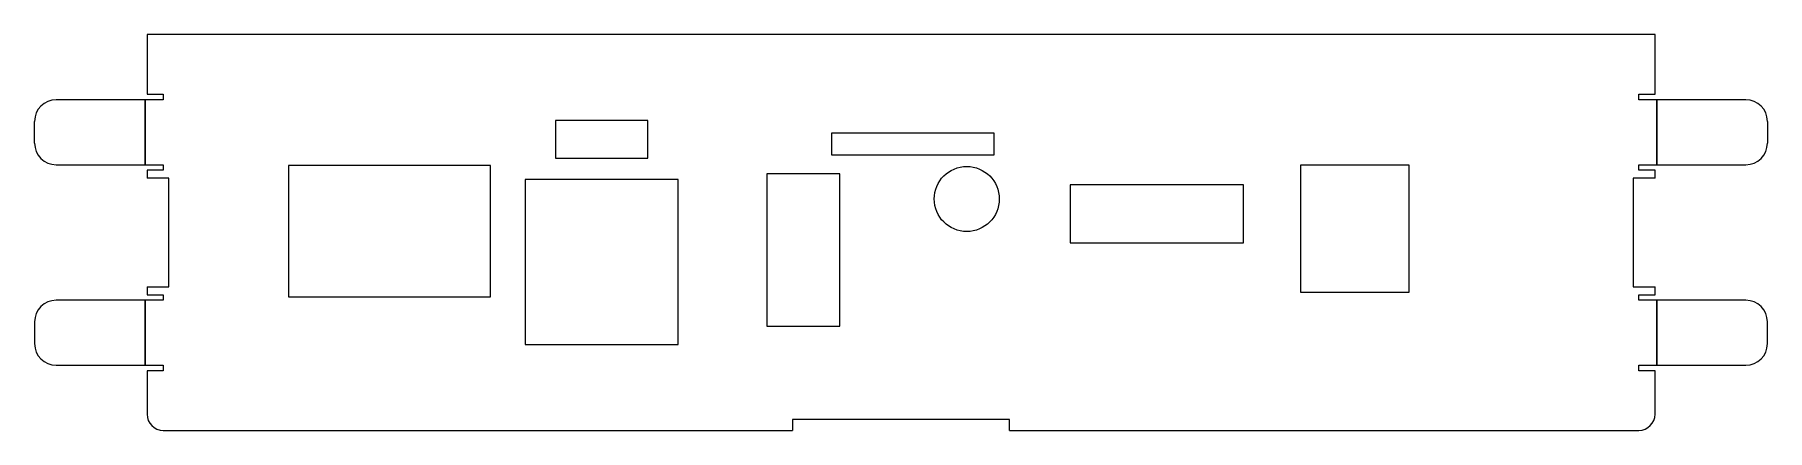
# Model space of a CAD drawing. Header units: millimetres. Extents: x -79 to 81, y -18 to 18.
import ezdxf

# ---------------------------------------------------------------- set-up
doc = ezdxf.new("R2010")
doc.units = ezdxf.units.MM
doc.linetypes.add('CENTERX2', pattern=[20.32, 12.7, -2.54, 2.54, -2.54])

msp = doc.modelspace()

# ---------------------------------------------------------------- linework, layer by layer
at = {"color": 7, "linetype": 'Continuous', "lineweight": 15}
for p, q in [((-68.57, 18.25), (-68.57, 12.75)), ((70.43, 18.25), (-68.57, 18.25)), ((70.43, 12.75), (70.43, 18.25)), ((-67.07, 12.25), (-76.93, 12.25)), ((-68.57, 12.75), (-67.07, 12.75)), ((-67.07, 12.75), (-67.07, 12.25)), ((68.93, 12.75), (70.43, 12.75)), ((68.93, 12.25), (68.93, 12.75)), ((78.79, 12.25), (68.93, 12.25)), ((-78.93, 8.25), (-78.93, 10.25)), ((-30.91, 10.32), (-30.91, 6.87)), ((-22.41, 10.32), (-30.91, 10.32)), ((-22.41, 6.87), (-22.41, 10.32)), ((80.79, 10.25), (80.79, 8.25)), ((9.51, 9.16), (-5.49, 9.16)), ((-5.49, 9.16), (-5.49, 7.16)), ((9.51, 7.16), (9.51, 9.16)), ((-30.91, 6.87), (-22.41, 6.87)), ((-5.49, 7.16), (9.51, 7.16)), ((-76.93, 6.25), (-67.07, 6.25)), ((-68.57, 5.75), (-68.57, 5)), ((-67.07, 5.75), (-68.57, 5.75)), ((-66.57, 5), (-68.57, 5)), ((-67.07, 6.25), (-67.07, 5.75)), ((-66.57, -5), (-66.57, 5)), ((-36.91, 6.18), (-55.53, 6.18)), ((-55.53, 6.18), (-55.53, -5.94)), ((-36.91, -5.94), (-36.91, 6.18)), ((-19.61, 4.88), (-33.71, 4.88)), ((-33.71, 4.88), (-33.71, -10.33)), ((-19.61, -10.33), (-19.61, 4.88)), ((-4.7, 5.42), (-11.45, 5.42)), ((-11.45, 5.42), (-11.45, -8.65)), ((-4.7, -8.65), (-4.7, 5.42)), ((37.76, 6.2), (37.76, -5.5)), ((47.76, 6.2), (37.76, 6.2)), ((47.76, -5.5), (47.76, 6.2)), ((70.43, 5), (68.43, 5)), ((68.43, 5), (68.43, -5)), ((68.93, 6.25), (78.79, 6.25)), ((68.93, 5.75), (68.93, 6.25)), ((70.43, 5.75), (68.93, 5.75)), ((70.43, 5), (70.43, 5.75)), ((32.51, 4.39), (16.51, 4.39)), ((16.51, 4.39), (16.51, -0.96)), ((32.51, -0.96), (32.51, 4.39)), ((16.51, -0.96), (32.51, -0.96)), ((-67.07, -6.25), (-76.93, -6.25)), ((-68.57, -5), (-68.57, -5.75)), ((-68.57, -5), (-66.57, -5)), ((-68.57, -5.75), (-67.07, -5.75)), ((-67.07, -5.75), (-67.07, -6.25)), ((-55.53, -5.94), (-36.91, -5.94)), ((37.76, -5.5), (47.76, -5.5)), ((68.43, -5), (70.43, -5)), ((68.93, -5.75), (70.43, -5.75)), ((68.93, -6.25), (68.93, -5.75)), ((78.79, -6.25), (68.93, -6.25)), ((70.43, -5.75), (70.43, -5)), ((-78.93, -8.25), (-78.93, -10.25)), ((-11.45, -8.65), (-4.7, -8.65)), ((80.79, -10.25), (80.79, -8.25)), ((-33.71, -10.33), (-19.61, -10.33)), ((-76.93, -12.25), (-67.07, -12.25)), ((-68.57, -12.75), (-68.57, -16.75)), ((-67.07, -12.75), (-68.57, -12.75)), ((-67.07, -12.25), (-67.07, -12.75)), ((68.93, -12.25), (78.79, -12.25)), ((68.93, -12.75), (68.93, -12.25)), ((70.43, -12.75), (68.93, -12.75)), ((70.43, -16.75), (70.43, -12.75)), ((10.93, -17.25), (-9.07, -17.25)), ((-9.07, -17.25), (-9.07, -18.25)), ((10.93, -18.25), (10.93, -17.25)), ((-67.07, -18.25), (-9.07, -18.25)), ((10.93, -18.25), (68.93, -18.25))]:
    msp.add_line(p, q, dxfattribs=at)
at = {"color": 7, "linetype": 'CENTERX2'}
for p, q in [((-68.75, 12.25), (-68.75, 6.25)), ((70.61, 6.25), (70.61, 12.25)), ((-68.75, -6.25), (-68.75, -12.25)), ((70.61, -12.25), (70.61, -6.25))]:
    msp.add_line(p, q, dxfattribs=at)
at = {"color": 7, "linetype": 'Continuous', "lineweight": 15}
msp.add_circle((6.99, 3.09), 3, dxfattribs=at)
for centre, radius, start, end in [((-76.93, 10.25), 2, 90, 180), ((78.79, 10.25), 2, 0, 90), ((-76.93, 8.25), 2, 180, 270), ((78.79, 8.25), 2, 270, 0), ((-76.93, -8.25), 2, 90, 180), ((78.79, -8.25), 2, 0, 90), ((-76.93, -10.25), 2, 180, 270), ((78.79, -10.25), 2, 270, 0), ((-67.07, -16.75), 1.5, 180, 270), ((68.93, -16.75), 1.5, 270, 0)]:
    msp.add_arc(centre, radius, start, end, dxfattribs=at)

doc.saveas('drawing.dxf')
